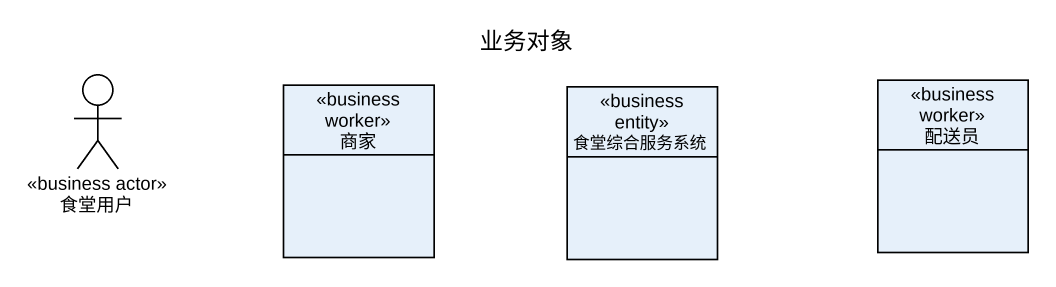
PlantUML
@startuml
title 业务对象
allowmixing
hide circle
hide empty members
actor 食堂用户 <<business actor>>
class 商家 <<business worker>>
class 食堂综合服务系统 <<business entity>>
class 配送员 <<business worker>>
@enduml
